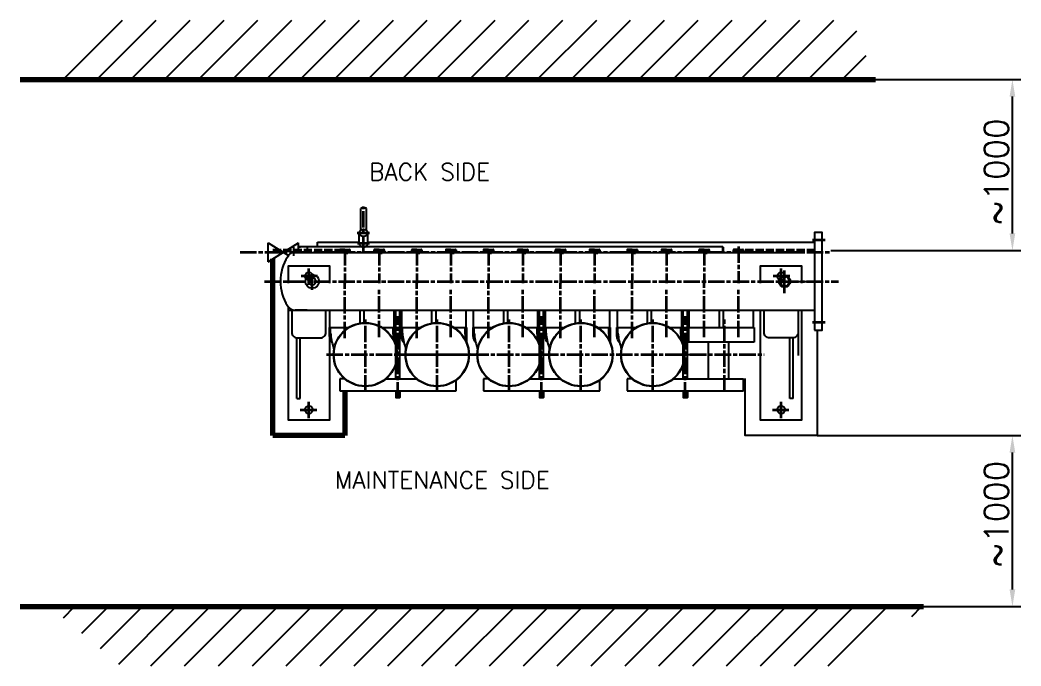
# Model space of a CAD drawing. Header units: millimetres. Extents: x -48 to 5523, y -114 to 5147.
# Drawn here: x 3924 to 5387, y 873 to 1816 of the extents above; entities that cross this region are included whole.
import ezdxf

# ---------------------------------------------------------------- set-up
doc = ezdxf.new("R2010")
doc.units = ezdxf.units.MM
doc.linetypes.add('ACAD_ISO02W100', pattern=[15, 12, -3])
doc.linetypes.add('ACAD_ISO08W100', pattern=[36, 24, -3, 6, -3])
doc.layers.add('AHL-CON-70', color=7, linetype='Continuous')
for name, color, linetype, lineweight in [('M_EQUIP_D1', 3, 'Continuous', 35), ('M_EQUIP_E2', 4, 'Continuous', 25), ('M_EQUIP_E3', 3, 'Continuous', 35), ('M_EQUIP_E5', 2, 'ACAD_ISO02W100', 50), ('M_EQUIP_E7', 7, 'Continuous', 70), ('M_EQUIP_H_', 4, 'Continuous', 25), ('M_EQUIP_T1', 4, 'Continuous', 25)]:
    doc.layers.add(name, color=color, linetype=linetype, lineweight=lineweight)
doc.styles.add('Simplex', font='SIMPLEX.SHX')
doc.dimstyles.new('nordic-1-35-0', dxfattribs={"dimscale": 10, "dimtxt": 3.5, "dimasz": 2.5, "dimexe": 1.25, "dimexo": 0, "dimgap": 0.6, "dimtad": 1, "dimdec": 0, "dimdsep": 46, "dimtxsty": 'Simplex', "dimcen": 2.5, "dimclrd": 3, "dimclre": 3, "dimclrt": 3, "dimadec": 1, "dimazin": 2, "dimtfac": 1, "dimtdec": 0, "dimtmove": 0, "dimatfit": 0, "dimfxl": 1, "dimtolj": 1, "dimtzin": 0, "dimarcsym": 0})

# ---------------------------------------------------------------- blocks, each defined once
blk = doc.blocks.new('*D9')
at = {"layer": 'Defpoints', "color": 0, "linetype": 'Continuous', "transparency": 16777216}
for p in [(5174.3, 1729.6), (5374.3, 1729.6), (5108.8, 1479.6)]:
    blk.add_point(p, dxfattribs=at)
at = {"layer": 'M_EQUIP_D1', "color": 3, "linetype": 'Continuous', "lineweight": -2, "transparency": 16777216}
for p, q in [((5174.3, 1729.6), (5386.8, 1729.6)), ((5374.3, 1504.6), (5374.3, 1704.6)), ((5108.8, 1479.6), (5386.8, 1479.6))]:
    blk.add_line(p, q, dxfattribs=at)
at = {"layer": 'M_EQUIP_D1', "color": 3, "linetype": 'Continuous', "transparency": 16777216}
for points in [[(5370.1, 1704.6), (5378.4, 1704.6), (5374.3, 1729.6)], [(5370.1, 1504.6), (5378.4, 1504.6), (5374.3, 1479.6)]]:
    blk.add_solid(points, dxfattribs=at)
at = {"layer": 'M_EQUIP_D1', "color": 3, "linetype": 'Continuous', "lineweight": 35, "transparency": 16777216, "insert": (5350.8, 1594.6), "char_height": 35, "attachment_point": 5, "rotation": 90, "style": 'Simplex'}
blk.add_mtext('\\A1;~1000', dxfattribs=at)
blk = doc.blocks.new('*D10')
at = {"layer": 'Defpoints', "color": 0, "linetype": 'Continuous', "transparency": 16777216}
for p in [(5088.8, 1209.6), (5374.3, 1209.6), (5244.3, 959.6)]:
    blk.add_point(p, dxfattribs=at)
at = {"layer": 'M_EQUIP_D1', "color": 3, "linetype": 'Continuous', "lineweight": -2, "transparency": 16777216}
for p, q in [((5088.8, 1209.6), (5386.8, 1209.6)), ((5374.3, 984.6), (5374.3, 1184.6)), ((5244.3, 959.6), (5386.8, 959.6))]:
    blk.add_line(p, q, dxfattribs=at)
at = {"layer": 'M_EQUIP_D1', "color": 3, "linetype": 'Continuous', "transparency": 16777216}
for points in [[(5370.1, 1184.6), (5378.4, 1184.6), (5374.3, 1209.6)], [(5370.1, 984.6), (5378.4, 984.6), (5374.3, 959.6)]]:
    blk.add_solid(points, dxfattribs=at)
at = {"layer": 'M_EQUIP_D1', "color": 3, "linetype": 'Continuous', "lineweight": 35, "transparency": 16777216, "insert": (5350.8, 1094.6), "char_height": 35, "attachment_point": 5, "rotation": 90, "style": 'Simplex'}
blk.add_mtext('\\A1;~1000', dxfattribs=at)

msp = doc.modelspace()

# ---------------------------------------------------------------- hatches: boundary and pattern name
at = {"layer": 'M_EQUIP_H_', "linetype": 'Continuous', "lineweight": 25}
h = msp.add_hatch(dxfattribs=at)
h.set_pattern_fill('ANSI31', color=256, scale=11.023622, style=0)
h.set_pattern_definition([(45, (-2825.723, -1667.873), (-24.74874, 24.74874), [])])
h.paths.add_polyline_path([(5140.62, 1816.38), (4072.08, 1816.38), (3968.03, 1729.63), (5174.28, 1729.63)])
h = msp.add_hatch(dxfattribs=at)
h.set_pattern_fill('ANSI31', color=256, scale=11.023622, style=0)
h.set_pattern_definition([(45, (-2825.723, -1167.873), (-24.74874, 24.74874), [])])
h.paths.add_polyline_path([(5244.28, 959.63), (3968.03, 959.63), (4072.08, 872.88), (5140.62, 872.88)])

# ---------------------------------------------------------------- linework, layer by layer
at = {"layer": 'AHL-CON-70'}
msp.add_lwpolyline([(5088.82, 1363.36), (5088.82, 1209.63), (4983.82, 1209.63), (4983.82, 1292.76)], dxfattribs=at)
at = {"layer": 'M_EQUIP_E2', "linetype": 'Continuous', "lineweight": 25}
for p, q in [((4422.29, 1509.69), (4422.29, 1540.88)), ((4423.54, 1542.13), (4429.04, 1542.13)), ((4430.29, 1509.69), (4430.29, 1540.88)), ((4358.82, 1492.05), (4420.04, 1492.05)), ((4358.82, 1485.56), (4358.82, 1492.05)), ((4420.04, 1490.28), (4420.04, 1505.53)), ((4432.54, 1490.28), (4432.54, 1505.53)), ((4432.54, 1492.05), (5085.32, 1492.05)), ((4286.82, 1463.28), (4286.82, 1490.98)), ((4286.82, 1490.98), (4316.32, 1472.62)), ((4286.82, 1463.28), (4309.07, 1477.13)), ((4309.07, 1477.13), (4331.32, 1490.98)), ((4323.82, 1484.26), (4324.57, 1485.05)), ((4323.82, 1484.26), (4323.82, 1471.98)), ((4331.32, 1476.47), (4331.32, 1490.98)), ((4331.32, 1485.39), (4333.82, 1485.64)), ((4331.32, 1484.64), (4333.87, 1484.89)), ((4333.82, 1485.64), (4343.82, 1485.64)), ((4343.82, 1485.64), (4343.82, 1476.7)), ((4343.82, 1485.56), (4423.22, 1485.56)), ((4391.32, 1480.47), (4391.32, 1476.7)), ((4398.82, 1481.25), (4392.1, 1481.25)), ((4392.1, 1478.53), (4405.55, 1478.53)), ((4398.82, 1481.25), (4405.55, 1481.25)), ((4401.46, 1477.13), (4401.93, 1476.19)), ((4401.46, 1477.13), (4401.46, 1474.46)), ((4406.32, 1480.47), (4406.32, 1476.7)), ((4429.36, 1485.56), (4951.32, 1485.56)), ((4441.32, 1480.47), (4441.32, 1476.7)), ((4448.82, 1481.25), (4442.1, 1481.25)), ((4442.1, 1478.53), (4455.55, 1478.53)), ((4448.82, 1481.25), (4455.55, 1481.25)), ((4451.46, 1477.13), (4451.46, 1474.46)), ((4451.46, 1477.13), (4451.93, 1476.19)), ((4456.32, 1480.47), (4456.32, 1476.7)), ((4496.32, 1480.47), (4496.32, 1476.7)), ((4503.82, 1481.25), (4497.1, 1481.25)), ((4497.1, 1478.53), (4510.55, 1478.53)), ((4503.82, 1481.25), (4510.55, 1481.25)), ((4506.46, 1477.13), (4506.46, 1474.46)), ((4506.46, 1477.13), (4506.93, 1476.19)), ((4511.32, 1480.47), (4511.32, 1476.7)), ((4546.32, 1480.47), (4546.32, 1476.7)), ((4553.82, 1481.25), (4547.1, 1481.25)), ((4547.1, 1478.53), (4560.55, 1478.53)), ((4553.82, 1481.25), (4560.55, 1481.25)), ((4556.46, 1477.13), (4556.93, 1476.19)), ((4556.46, 1477.13), (4556.46, 1474.46)), ((4561.32, 1480.47), (4561.32, 1476.7)), ((4601.32, 1480.47), (4601.32, 1476.7)), ((4608.82, 1481.25), (4602.1, 1481.25)), ((4602.1, 1478.53), (4615.55, 1478.53)), ((4608.82, 1481.25), (4615.55, 1481.25)), ((4611.46, 1477.13), (4611.46, 1474.46)), ((4611.46, 1477.13), (4611.93, 1476.19)), ((4616.32, 1480.47), (4616.32, 1476.7)), ((4651.32, 1480.47), (4651.32, 1476.7)), ((4658.82, 1481.25), (4652.1, 1481.25)), ((4652.1, 1478.53), (4665.55, 1478.53)), ((4658.82, 1481.25), (4665.55, 1481.25)), ((4661.46, 1477.13), (4661.93, 1476.19)), ((4661.46, 1477.13), (4661.46, 1474.46)), ((4666.32, 1480.47), (4666.32, 1476.7)), ((4706.32, 1480.47), (4706.32, 1476.7)), ((4713.82, 1481.25), (4707.1, 1481.25)), ((4707.1, 1478.53), (4720.55, 1478.53)), ((4713.82, 1481.25), (4720.55, 1481.25)), ((4716.46, 1477.13), (4716.46, 1474.46)), ((4716.46, 1477.13), (4716.93, 1476.19)), ((4721.32, 1480.47), (4721.32, 1476.7)), ((4756.32, 1480.47), (4756.32, 1476.7)), ((4763.82, 1481.25), (4757.1, 1481.25)), ((4757.1, 1478.53), (4770.55, 1478.53)), ((4763.82, 1481.25), (4770.55, 1481.25)), ((4766.46, 1477.13), (4766.93, 1476.19)), ((4766.46, 1477.13), (4766.46, 1474.46)), ((4771.32, 1480.47), (4771.32, 1476.7)), ((4811.32, 1480.47), (4811.32, 1476.7)), ((4818.82, 1481.25), (4812.1, 1481.25)), ((4812.1, 1478.53), (4825.55, 1478.53)), ((4818.82, 1481.25), (4825.55, 1481.25)), ((4821.46, 1477.13), (4821.46, 1474.46)), ((4821.46, 1477.13), (4821.93, 1476.19)), ((4826.32, 1480.47), (4826.32, 1476.7)), ((4861.32, 1480.47), (4861.32, 1476.7)), ((4868.82, 1481.25), (4862.1, 1481.25)), ((4862.1, 1478.53), (4875.55, 1478.53)), ((4868.82, 1481.25), (4875.55, 1481.25)), ((4871.46, 1477.13), (4871.93, 1476.19)), ((4871.46, 1477.13), (4871.46, 1474.46)), ((4876.32, 1480.47), (4876.32, 1476.7)), ((4916.32, 1480.47), (4916.32, 1476.7)), ((4923.82, 1481.25), (4917.1, 1481.25)), ((4917.1, 1478.53), (4930.55, 1478.53)), ((4923.82, 1481.25), (4930.55, 1481.25)), ((4926.46, 1477.13), (4926.46, 1474.46)), ((4926.46, 1477.13), (4926.93, 1476.19)), ((4931.32, 1480.47), (4931.32, 1476.7)), ((4951.32, 1476.7), (4951.32, 1485.56)), ((4951.32, 1484.56), (4952.32, 1484.56)), ((4952.32, 1476.7), (4952.32, 1484.56)), ((4966.32, 1480.47), (4966.32, 1476.7)), ((4973.82, 1481.25), (4967.1, 1481.25)), ((4967.1, 1478.53), (4980.55, 1478.53)), ((4973.82, 1481.25), (4980.55, 1481.25)), ((4981.32, 1480.47), (4981.32, 1476.7)), ((4323.34, 1476.7), (5068.82, 1476.7)), ((4401.93, 1476.19), (4401.93, 1474.46)), ((4451.93, 1476.19), (4451.93, 1474.46)), ((4506.93, 1476.19), (4506.93, 1474.46)), ((4556.93, 1476.19), (4556.93, 1474.46)), ((4611.93, 1476.19), (4611.93, 1474.46)), ((4661.93, 1476.19), (4661.93, 1474.46)), ((4716.93, 1476.19), (4716.93, 1474.46)), ((4766.93, 1476.19), (4766.93, 1474.46)), ((4821.93, 1476.19), (4821.93, 1474.46)), ((4871.93, 1476.19), (4871.93, 1474.46)), ((4926.93, 1476.19), (4926.93, 1474.46)), ((4946.3, 1476.72), (4933.8, 1476.72)), ((5076.32, 1476.7), (5085.32, 1476.7)), ((5038.77, 1434.63), (5076.52, 1434.63)), ((4343.84, 1392.53), (4326.29, 1392.53)), ((4343.84, 1392.55), (5085.32, 1392.55)), ((4473.32, 1292.21), (4473.32, 1392.13)), ((4479.32, 1292.21), (4479.32, 1392.13)), ((4683.32, 1292.21), (4683.32, 1392.13)), ((4689.32, 1292.21), (4689.32, 1392.13)), ((4893.32, 1292.21), (4893.32, 1392.13)), ((4899.32, 1292.21), (4899.32, 1392.13)), ((4933.8, 1392.53), (4943.8, 1392.53)), ((5061.32, 1392.13), (5061.32, 1326.55)), ((4375.95, 1367.13), (4375.95, 1355.13)), ((4377.95, 1367.13), (4375.95, 1367.13)), ((4377.95, 1359.14), (4377.95, 1367.13)), ((4469.7, 1357.45), (4469.7, 1367.13)), ((4469.7, 1367.13), (4471.7, 1367.13)), ((4471.7, 1367.13), (4471.7, 1345.63)), ((4482.95, 1367.13), (4480.95, 1367.13)), ((4480.95, 1367.13), (4480.95, 1355.13)), ((4482.95, 1359.14), (4482.95, 1367.13)), ((4574.7, 1367.13), (4576.7, 1367.13)), ((4574.7, 1357.45), (4574.7, 1367.13)), ((4576.7, 1367.13), (4576.7, 1345.63)), ((4585.95, 1367.13), (4585.95, 1355.13)), ((4587.95, 1367.13), (4585.95, 1367.13)), ((4587.95, 1359.14), (4587.95, 1367.13)), ((4679.7, 1357.45), (4679.7, 1367.13)), ((4679.7, 1367.13), (4681.7, 1367.13)), ((4681.7, 1367.13), (4681.7, 1345.63)), ((4690.95, 1367.13), (4690.95, 1355.13)), ((4692.95, 1367.13), (4690.95, 1367.13)), ((4692.95, 1359.14), (4692.95, 1367.13)), ((4784.7, 1357.45), (4784.7, 1367.13)), ((4784.7, 1367.13), (4786.7, 1367.13)), ((4786.7, 1367.13), (4786.7, 1345.63)), ((4795.95, 1367.13), (4795.95, 1355.13)), ((4797.95, 1367.13), (4795.95, 1367.13)), ((4797.95, 1359.14), (4797.95, 1367.13)), ((4889.7, 1357.45), (4889.7, 1367.13)), ((4889.7, 1367.13), (4891.7, 1367.13)), ((4891.7, 1367.13), (4891.7, 1345.63)), ((4900.95, 1367.13), (4900.95, 1345.63)), ((4902.95, 1367.13), (4900.95, 1367.13)), ((4994.7, 1367.13), (4996.7, 1367.13)), ((4996.7, 1367.13), (4996.7, 1345.63)), ((4328.82, 1263.74), (4328.82, 1352.13)), ((4333.82, 1263.74), (4333.82, 1352.13)), ((4469.69, 1357.45), (4469.32, 1350.48)), ((4574.69, 1357.45), (4574.32, 1350.48)), ((4679.69, 1357.45), (4679.32, 1350.48)), ((4784.69, 1357.45), (4784.32, 1350.48)), ((4889.69, 1357.45), (4889.32, 1350.48)), ((4996.7, 1345.63), (4900.95, 1345.63)), ((4930.14, 1292.21), (4930.14, 1345.63)), ((4960.14, 1292.21), (4960.14, 1345.63)), ((5048.82, 1263.74), (5048.82, 1350.63)), ((5053.82, 1263.74), (5053.82, 1350.63)), ((4382.3, 1338.25), (4382.38, 1336.18)), ((4487.3, 1338.25), (4487.38, 1336.18)), ((4592.3, 1338.25), (4592.38, 1336.18)), ((4697.3, 1338.25), (4697.38, 1336.18)), ((4802.3, 1338.25), (4802.38, 1336.18)), ((4897.14, 1327.63), (4906.42, 1327.63)), ((4399.47, 1292.21), (4391.32, 1292.21)), ((4391.32, 1292.21), (4391.32, 1274.71)), ((4458.95, 1292.21), (4503.69, 1292.21)), ((4561.32, 1274.71), (4561.32, 1290.13)), ((4601.32, 1292.21), (4601.32, 1274.71)), ((4609.47, 1292.21), (4601.32, 1292.21)), ((4668.95, 1292.21), (4714.47, 1292.21)), ((4668.95, 1292.21), (4713.69, 1292.21)), ((4771.32, 1274.71), (4771.32, 1290.13)), ((4811.32, 1292.21), (4811.32, 1274.71)), ((4819.47, 1292.21), (4811.32, 1292.21)), ((4878.95, 1292.21), (4924.47, 1292.21)), ((4878.95, 1292.21), (4981.32, 1292.21)), ((4981.32, 1274.71), (4981.32, 1292.21)), ((4391.32, 1274.71), (4561.32, 1274.71)), ((4473.32, 1274.71), (4473.32, 1265.13)), ((4473.82, 1264.63), (4473.82, 1274.71)), ((4478.82, 1264.63), (4478.82, 1274.71)), ((4479.32, 1274.71), (4479.32, 1265.13)), ((4601.32, 1274.71), (4771.32, 1274.71)), ((4683.32, 1274.71), (4683.32, 1265.13)), ((4683.82, 1264.63), (4683.82, 1274.71)), ((4688.82, 1264.63), (4688.82, 1274.71)), ((4689.32, 1274.71), (4689.32, 1265.13)), ((4811.32, 1274.71), (4981.32, 1274.71)), ((4893.32, 1274.71), (4893.32, 1265.13)), ((4893.82, 1264.63), (4893.82, 1274.71)), ((4898.82, 1264.63), (4898.82, 1274.71)), ((4899.32, 1274.71), (4899.32, 1265.13)), ((4328.82, 1263.74), (4333.82, 1263.74)), ((4473.32, 1265.13), (4473.82, 1264.63)), ((4473.32, 1265.13), (4479.32, 1265.13)), ((4473.32, 1265.13), (4473.82, 1264.63)), ((4478.82, 1264.63), (4473.82, 1264.63)), ((4478.82, 1264.63), (4473.82, 1264.63)), ((4479.32, 1265.13), (4478.82, 1264.63)), ((4478.82, 1264.63), (4479.32, 1265.13)), ((4683.32, 1265.13), (4683.82, 1264.63)), ((4683.32, 1265.13), (4689.32, 1265.13)), ((4683.32, 1265.13), (4683.82, 1264.63)), ((4688.82, 1264.63), (4683.82, 1264.63)), ((4688.82, 1264.63), (4683.82, 1264.63)), ((4688.82, 1264.63), (4689.32, 1265.13)), ((4689.32, 1265.13), (4688.82, 1264.63)), ((4893.32, 1265.13), (4893.82, 1264.63)), ((4893.32, 1265.13), (4899.32, 1265.13)), ((4893.32, 1265.13), (4893.82, 1264.63)), ((4898.82, 1264.63), (4893.82, 1264.63)), ((4898.82, 1264.63), (4893.82, 1264.63)), ((4898.82, 1264.63), (4899.32, 1265.13)), ((4899.32, 1265.13), (4898.82, 1264.63)), ((5053.82, 1263.74), (5048.82, 1263.74))]:
    msp.add_line(p, q, dxfattribs=at)
msp.add_lwpolyline([(5085.32, 1363.36), (5096.32, 1363.36), (5096.32, 1505.86), (5085.32, 1505.86)], close=True, dxfattribs=at)
for points in [[(4316.32, 1432.13), (4316.32, 1457.13), (4376.32, 1457.13), (4376.32, 1432.13)], [(5006.32, 1432.13), (5006.32, 1457.13), (5066.32, 1457.13), (5066.32, 1432.13)], [(4376.32, 1392.13), (4376.32, 1232.13), (4316.32, 1232.13), (4316.32, 1397.21)], [(5066.32, 1392.55), (5066.32, 1392.13), (4316.32, 1392.13), (4316.32, 1392.53)], [(4421.05, 1373.47), (4421.05, 1392.13), (4376.6, 1392.13), (4376.6, 1367.13), (4404.29, 1367.13)], [(4453.36, 1367.13), (4471.05, 1367.13), (4471.05, 1392.13), (4426.6, 1392.13), (4426.6, 1374.07)], [(4526.05, 1373.47), (4526.05, 1392.13), (4481.6, 1392.13), (4481.6, 1367.13), (4509.29, 1367.13)], [(4558.36, 1367.13), (4576.05, 1367.13), (4576.05, 1392.13), (4531.6, 1392.13), (4531.6, 1374.07)], [(4631.05, 1373.47), (4631.05, 1392.13), (4586.6, 1392.13), (4586.6, 1367.13), (4614.29, 1367.13)], [(4663.36, 1367.13), (4681.05, 1367.13), (4681.05, 1392.13), (4636.6, 1392.13), (4636.6, 1374.07)], [(4736.05, 1373.47), (4736.05, 1392.13), (4691.6, 1392.13), (4691.6, 1367.13), (4719.29, 1367.13)], [(4768.36, 1367.13), (4786.05, 1367.13), (4786.05, 1392.13), (4741.6, 1392.13), (4741.6, 1374.07)], [(4841.05, 1373.47), (4841.05, 1392.13), (4796.6, 1392.13), (4796.6, 1367.13), (4824.29, 1367.13)], [(4873.36, 1367.13), (4891.05, 1367.13), (4891.05, 1392.13), (4846.6, 1392.13), (4846.6, 1374.07)], [(4946.05, 1367.13), (4946.05, 1392.13), (4901.6, 1392.13), (4901.6, 1367.13), (4953.82, 1367.13)], [(4953.82, 1367.13), (4996.05, 1367.13), (4996.05, 1392.13), (4951.6, 1392.13), (4951.6, 1367.13)], [(5066.32, 1392.55), (5066.32, 1232.13), (5006.32, 1232.13), (5006.32, 1392.13)]]:
    msp.add_lwpolyline(points, dxfattribs=at)
for points in [[(4321.32, 1392.13), (4321.32, 1360.13, 0.4142136), (4329.32, 1352.13), (4363.32, 1352.13, 0.4142136), (4371.32, 1360.13), (4371.32, 1392.13)], [(5061.32, 1392.13), (5061.32, 1360.13, -0.4142136), (5053.32, 1352.13), (5019.32, 1352.13, -0.4142136), (5011.32, 1360.13), (5011.32, 1392.13)]]:
    msp.add_lwpolyline(points, format="xyb", dxfattribs=at)
for centre, radius in [((4346.32, 1442.13), 5.75), ((5036.32, 1442.13), 5.75), ((4351.29, 1434.63), 10), ((4351.29, 1434.63), 5.33), ((5041.32, 1434.63), 8.5), ((5041.32, 1434.63), 7), ((4428.82, 1327.63), 46.5), ((4428.82, 1327.63), 46), ((4533.82, 1327.63), 46.5), ((4533.82, 1327.63), 46), ((4638.82, 1327.63), 46.5), ((4638.82, 1327.63), 46), ((4743.82, 1327.63), 46.5), ((4743.82, 1327.63), 46), ((4848.82, 1327.63), 46.5), ((4848.82, 1327.63), 46), ((4346.32, 1247.13), 5.75), ((5036.32, 1247.13), 5.75)]:
    msp.add_circle(centre, radius, dxfattribs=at)
for centre, radius, start, end in [((4423.54, 1540.88), 1.25, 90, 180), ((4429.04, 1540.88), 1.25, 0, 90), ((4392.1, 1480.47), 0.777, 90, 180), ((4392.1, 1479.31), 0.777, 180, 270), ((4405.55, 1480.47), 0.777, 0, 90), ((4405.55, 1479.31), 0.777, 270, 0), ((4442.1, 1480.47), 0.777, 90, 180), ((4442.1, 1479.31), 0.777, 180, 270), ((4455.55, 1480.47), 0.777, 0, 90), ((4455.55, 1479.31), 0.777, 270, 0), ((4497.1, 1480.47), 0.777, 90, 180), ((4497.1, 1479.31), 0.777, 180, 270), ((4510.55, 1480.47), 0.777, 0, 90), ((4510.55, 1479.31), 0.777, 270, 0), ((4547.1, 1480.47), 0.777, 90, 180), ((4547.1, 1479.31), 0.777, 180, 270), ((4560.55, 1480.47), 0.777, 0, 90), ((4560.55, 1479.31), 0.777, 270, 0), ((4602.1, 1480.47), 0.777, 90, 180), ((4602.1, 1479.31), 0.777, 180, 270), ((4615.55, 1480.47), 0.777, 0, 90), ((4615.55, 1479.31), 0.777, 270, 0), ((4652.1, 1480.47), 0.777, 90, 180), ((4652.1, 1479.31), 0.777, 180, 270), ((4665.55, 1480.47), 0.777, 0, 90), ((4665.55, 1479.31), 0.777, 270, 0), ((4707.1, 1480.47), 0.777, 90, 180), ((4707.1, 1479.31), 0.777, 180, 270), ((4720.55, 1480.47), 0.777, 0, 90), ((4720.55, 1479.31), 0.777, 270, 0), ((4757.1, 1480.47), 0.777, 90, 180), ((4757.1, 1479.31), 0.777, 180, 270), ((4770.55, 1480.47), 0.777, 0, 90), ((4770.55, 1479.31), 0.777, 270, 0), ((4812.1, 1480.47), 0.777, 90, 180), ((4812.1, 1479.31), 0.777, 180, 270), ((4825.55, 1480.47), 0.777, 0, 90), ((4825.55, 1479.31), 0.777, 270, 0), ((4862.1, 1480.47), 0.777, 90, 180), ((4862.1, 1479.31), 0.777, 180, 270), ((4875.55, 1480.47), 0.777, 0, 90), ((4875.55, 1479.31), 0.777, 270, 0), ((4917.1, 1480.47), 0.777, 90, 180), ((4917.1, 1479.31), 0.777, 180, 270), ((4930.55, 1480.47), 0.777, 0, 90), ((4930.55, 1479.31), 0.777, 270, 0), ((4967.1, 1480.47), 0.777, 90, 180), ((4967.1, 1479.31), 0.777, 180, 270), ((4980.55, 1480.47), 0.777, 0, 90), ((4980.55, 1479.31), 0.777, 270, 0), ((4372.18, 1434.63), 67.32, 147.59007, 212.40993), ((4323.97, 1467.54), 9.18, 91.10017, 159.83503), ((4326.29, 1405.49), 12.96, 212.40993, 270), ((4392.81, 1356.45), 16.91, 184.47357, 221.96332), ((4458.47, 1364.98), 80.73, 184.14834, 199.33485), ((4497.81, 1356.45), 16.91, 184.47357, 221.96332), ((4563.47, 1364.98), 80.73, 184.14834, 199.33485), ((4602.81, 1356.45), 16.91, 184.47357, 221.96332), ((4668.47, 1364.98), 80.73, 184.14834, 199.33485), ((4707.81, 1356.45), 16.91, 184.47357, 221.96332), ((4773.47, 1364.98), 80.73, 184.14834, 199.33485), ((4812.81, 1356.45), 16.91, 184.47357, 221.96332), ((4878.47, 1364.98), 80.73, 184.14834, 199.33485), ((4496.62, 1380.49), 121.88, 200.27674, 201.34534), ((4459.59, 1362.98), 81.73, 199.14472, 200.18048), ((4601.62, 1380.49), 121.88, 200.27674, 201.34534), ((4564.59, 1362.98), 81.73, 199.14472, 200.18048), ((4706.62, 1380.49), 121.88, 200.27674, 201.34534), ((4669.59, 1362.98), 81.73, 199.14472, 200.18048), ((4811.62, 1380.49), 121.88, 200.27674, 201.34534), ((4774.59, 1362.98), 81.73, 199.14472, 200.18048), ((4916.62, 1380.49), 121.88, 200.27674, 201.34534), ((4879.59, 1362.98), 81.73, 199.14472, 200.18048)]:
    msp.add_arc(centre, radius, start, end, dxfattribs=at)
msp.add_ellipse((4426.29, 1505.53), major_axis=(6.25, 0), ratio=0.8660254, dxfattribs=at)
msp.add_ellipse((4426.29, 1490.28), major_axis=(6.25, 0), ratio=0.8660254, start_param=3.1415927, end_param=6.2831853, dxfattribs=at)
at = {"layer": 'M_EQUIP_E3', "color": 3, "linetype": 'ACAD_ISO08W100', "lineweight": 35}
for p, q in [((4426.29, 1477.13), (4426.29, 1544.11)), ((4417.01, 1505.53), (4435.08, 1505.53)), ((5100.79, 1494.61), (5082.15, 1494.61)), ((4245.81, 1477.13), (5109.7, 1477.13)), ((4398.82, 1482.05), (4398.82, 1432.13)), ((4417.61, 1490.28), (4435.08, 1490.28)), ((4448.82, 1482.05), (4448.82, 1432.13)), ((4503.82, 1482.05), (4503.82, 1432.13)), ((4553.82, 1482.05), (4553.82, 1432.13)), ((4608.82, 1482.05), (4608.82, 1432.13)), ((4658.82, 1482.05), (4658.82, 1432.13)), ((4713.82, 1482.05), (4713.82, 1432.13)), ((4763.82, 1482.05), (4763.82, 1432.13)), ((4818.82, 1482.05), (4818.82, 1432.13)), ((4868.82, 1482.05), (4868.82, 1432.13)), ((4923.82, 1482.05), (4923.82, 1432.13)), ((4973.82, 1485.7), (4973.82, 1432.13)), ((4346.32, 1429.63), (4346.32, 1454.63)), ((5036.32, 1429.63), (5036.32, 1454.63)), ((5041.32, 1417.52), (5041.32, 1451.74)), ((4281.6, 1434.63), (5120.3, 1434.63)), ((4358.82, 1442.13), (4333.82, 1442.13)), ((4351.29, 1422.13), (4351.29, 1447.13)), ((5048.82, 1442.13), (5023.82, 1442.13)), ((4398.82, 1351.73), (4398.82, 1432.13)), ((4448.82, 1353.14), (4448.82, 1423.76)), ((4503.82, 1351.73), (4503.82, 1432.13)), ((4553.82, 1353.14), (4553.82, 1423.76)), ((4608.82, 1351.73), (4608.82, 1432.13)), ((4658.82, 1353.14), (4658.82, 1423.76)), ((4713.82, 1351.73), (4713.82, 1432.13)), ((4763.82, 1353.14), (4763.82, 1423.76)), ((4818.82, 1351.73), (4818.82, 1432.13)), ((4868.82, 1353.14), (4868.82, 1423.76)), ((4923.82, 1353.14), (4923.82, 1432.13)), ((4973.82, 1353.14), (4973.82, 1423.76)), ((4428.82, 1273.71), (4428.82, 1381.1)), ((4476.32, 1263.34), (4476.32, 1383.65)), ((4533.82, 1273.71), (4533.82, 1381.1)), ((4638.82, 1273.71), (4638.82, 1381.1)), ((4686.32, 1263.34), (4686.32, 1383.65)), ((4743.82, 1273.71), (4743.82, 1381.1)), ((4848.82, 1273.71), (4848.82, 1381.1)), ((4896.32, 1263.34), (4896.32, 1383.65)), ((4953.82, 1273.71), (4953.82, 1381.1)), ((5100.79, 1374.61), (5082.15, 1374.61)), ((4372.14, 1327.63), (4591.42, 1327.63)), ((4477.14, 1327.63), (4696.42, 1327.63)), ((4687.14, 1327.63), (5011.42, 1327.63)), ((4346.32, 1234.63), (4346.32, 1259.63)), ((5036.32, 1234.63), (5036.32, 1259.63)), ((4333.82, 1247.13), (4358.82, 1247.13)), ((5023.82, 1247.13), (5048.82, 1247.13))]:
    msp.add_line(p, q, dxfattribs=at)
at = {"layer": 'M_EQUIP_E5', "color": 2, "linetype": 'ACAD_ISO02W100', "lineweight": 50}
for p, q in [((4293.82, 1479.63), (4398.82, 1479.63)), ((4983.82, 1479.63), (5088.82, 1479.63))]:
    msp.add_line(p, q, dxfattribs=at)
at = {"layer": 'M_EQUIP_E7', "linetype": 'Continuous', "lineweight": 70}
for p, q in [((3924.28, 1729.63), (5174.28, 1729.63)), ((4293.82, 1209.63), (4293.82, 1467.63)), ((4398.82, 1274.71), (4398.82, 1209.63)), ((4398.82, 1209.63), (4293.82, 1209.63)), ((3924.28, 959.63), (5244.28, 959.63))]:
    msp.add_line(p, q, dxfattribs=at)

# ---------------------------------------------------------------- texts
at = {"layer": 'M_EQUIP_T1', "linetype": 'Continuous', "lineweight": 25, "style": 'Simplex'}
for s, p in [('BACK SIDE', (4434.28, 1582.13)), ('MAINTENANCE SIDE', (4384.28, 1132.13))]:
    msp.add_text(s, height=25, dxfattribs=at).set_placement(p)

# ---------------------------------------------------------------- dimensions: what is measured, and where the dimension line sits
at = {"layer": 'M_EQUIP_D1', "linetype": 'Continuous', "lineweight": 35}
for base, p1, p2, picture, middle in [((5374.28, 1729.63), (5108.82, 1479.63), (5174.28, 1729.63), '*D9', (5374.28, 1594.63)), ((5374.28, 1209.63), (5244.28, 959.63), (5088.82, 1209.63), '*D10', (5374.28, 1094.63))]:
    dim = msp.add_linear_dim(base=base, p1=p1, p2=p2, angle=90, text='~<>', dimstyle='nordic-1-35-0', override={"dimlfac": 4}, dxfattribs=at)
    dim.commit()
    dim.dimension.update_dxf_attribs({"geometry": picture, "text_midpoint": middle, "dimtype": 160})

doc.saveas('drawing.dxf')
